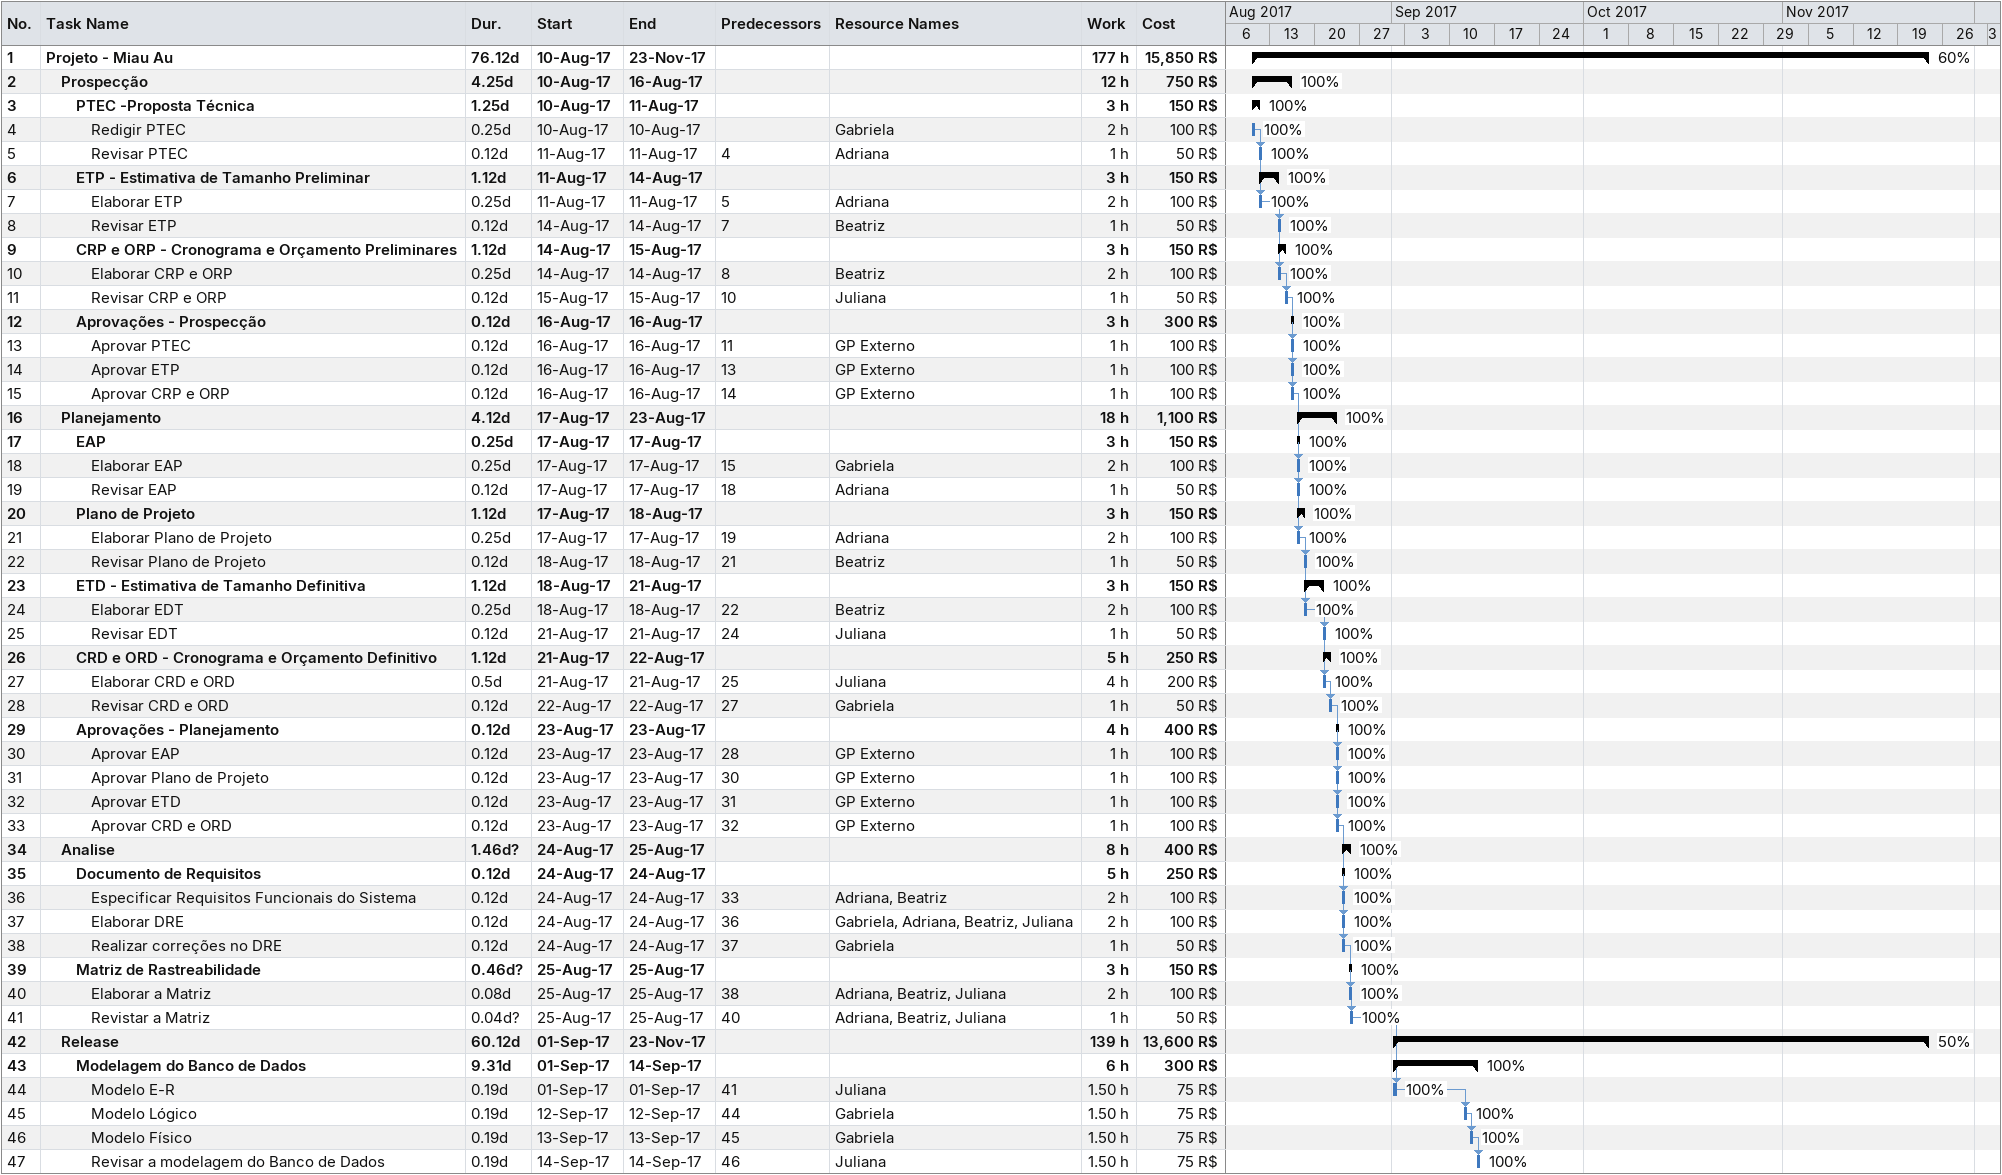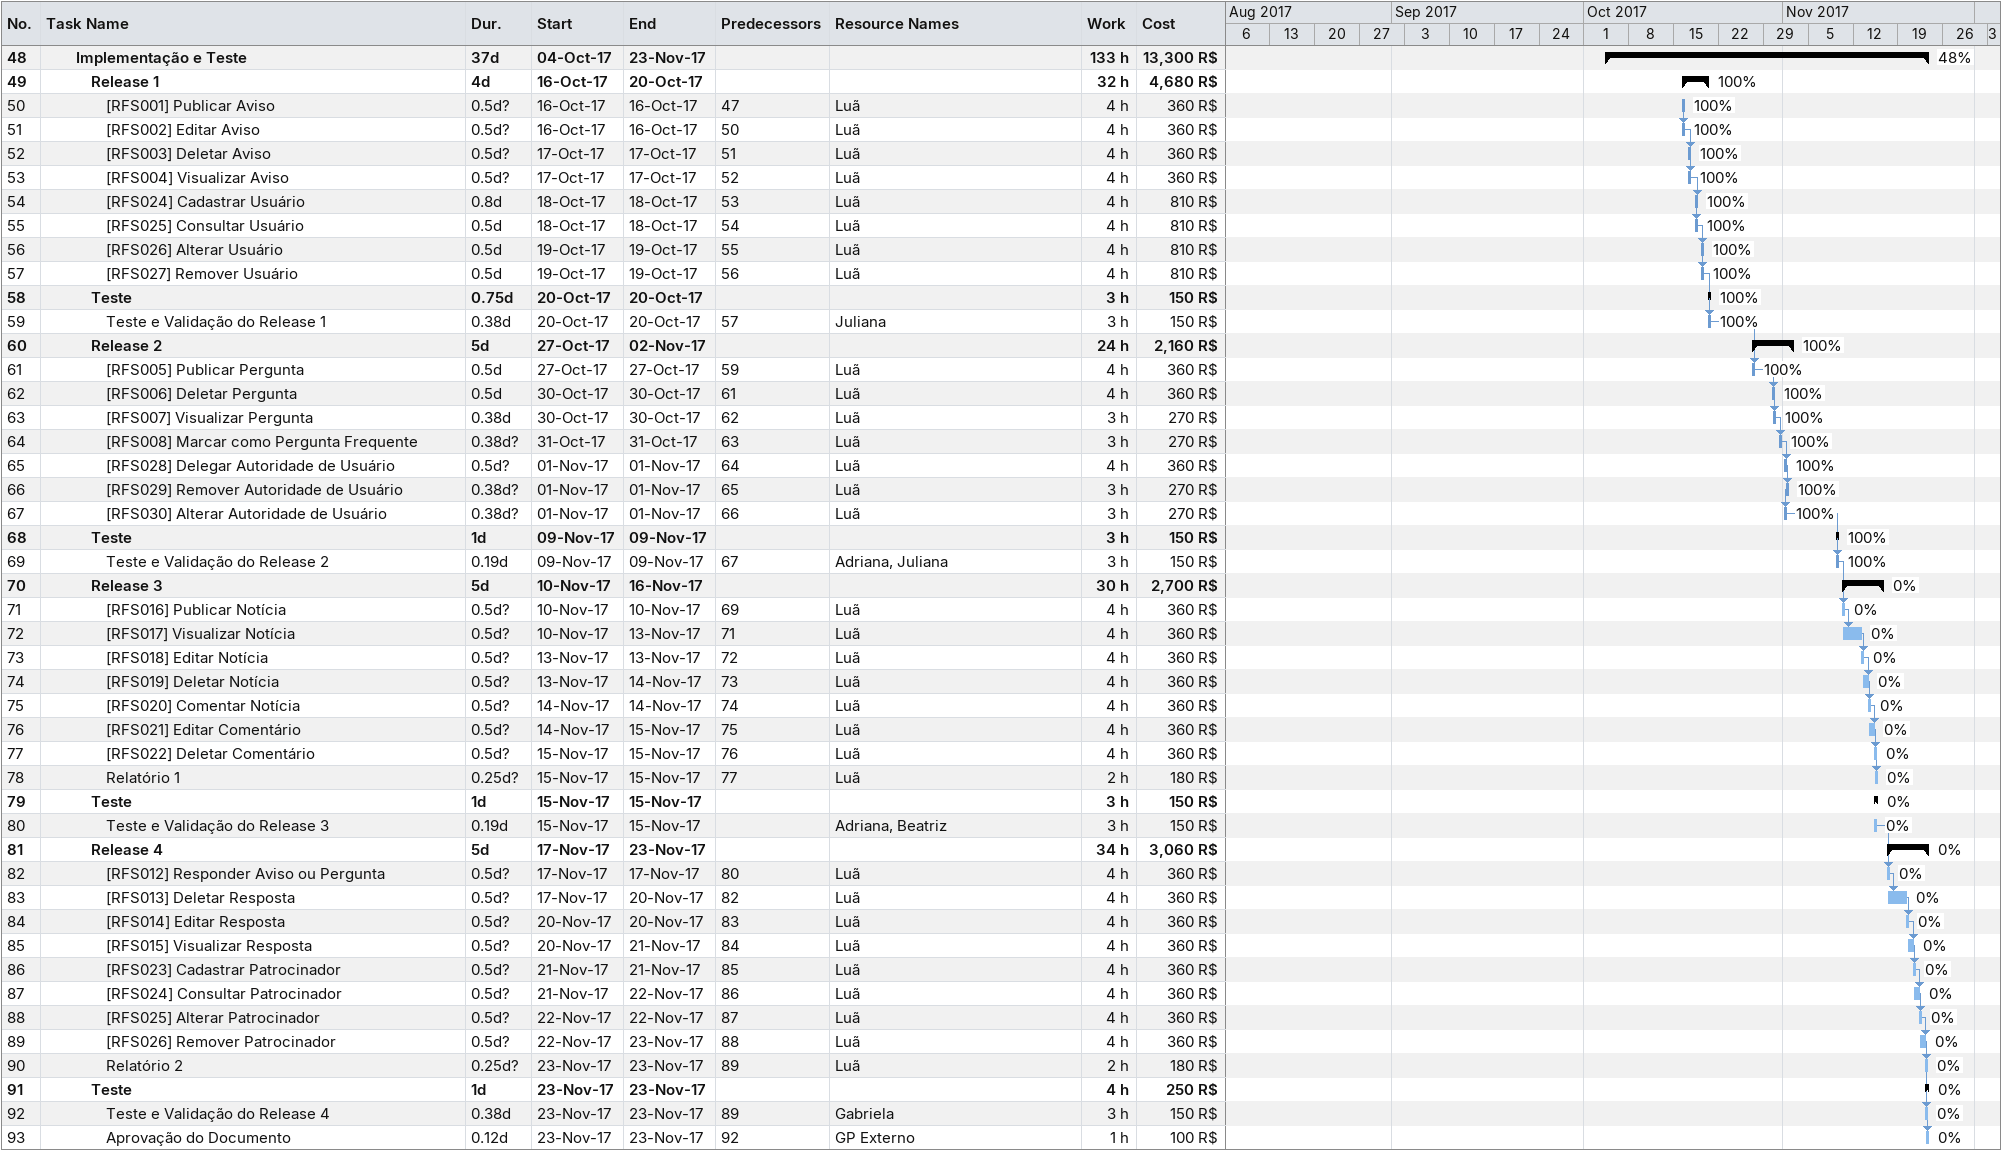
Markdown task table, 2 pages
| ID | Level | Task | Duration | Start | Finish | Predecessors | Resources | % complete | Work (h) | Cost (R$) |
|---|---|---|---|---|---|---|---|---|---|---|
| 1 | 1 | **Projeto - Miau Au** | 76.12d | 2017-08-10 | 2017-11-23 |  |  | 60 | 177 | 15850 |
| 2 | 2 | **Prospecção** | 4.25d | 2017-08-10 | 2017-08-16 |  |  | 100 | 12 | 750 |
| 3 | 3 | **PTEC -Proposta Técnica** | 1.25d | 2017-08-10 | 2017-08-11 |  |  | 100 | 3 | 150 |
| 4 | 4 | Redigir PTEC | 0.25d | 2017-08-10 | 2017-08-10 |  | Gabriela | 100 | 2 | 100 |
| 5 | 4 | Revisar PTEC | 0.12d | 2017-08-11 | 2017-08-11 | 4 | Adriana | 100 | 1 | 50 |
| 6 | 3 | **ETP - Estimativa de Tamanho Preliminar** | 1.12d | 2017-08-11 | 2017-08-14 |  |  | 100 | 3 | 150 |
| 7 | 4 | Elaborar ETP | 0.25d | 2017-08-11 | 2017-08-11 | 5 | Adriana | 100 | 2 | 100 |
| 8 | 4 | Revisar ETP | 0.12d | 2017-08-14 | 2017-08-14 | 7 | Beatriz | 100 | 1 | 50 |
| 9 | 3 | **CRP e ORP - Cronograma e Orçamento Preliminares** | 1.12d | 2017-08-14 | 2017-08-15 |  |  | 100 | 3 | 150 |
| 10 | 4 | Elaborar CRP e ORP | 0.25d | 2017-08-14 | 2017-08-14 | 8 | Beatriz | 100 | 2 | 100 |
| 11 | 4 | Revisar CRP e ORP | 0.12d | 2017-08-15 | 2017-08-15 | 10 | Juliana | 100 | 1 | 50 |
| 12 | 3 | **Aprovações - Prospecção** | 0.12d | 2017-08-16 | 2017-08-16 |  |  | 100 | 3 | 300 |
| 13 | 4 | Aprovar PTEC | 0.12d | 2017-08-16 | 2017-08-16 | 11 | GP Externo | 100 | 1 | 100 |
| 14 | 4 | Aprovar ETP | 0.12d | 2017-08-16 | 2017-08-16 | 13 | GP Externo | 100 | 1 | 100 |
| 15 | 4 | Aprovar CRP e ORP | 0.12d | 2017-08-16 | 2017-08-16 | 14 | GP Externo | 100 | 1 | 100 |
| 16 | 2 | **Planejamento** | 4.12d | 2017-08-17 | 2017-08-23 |  |  | 100 | 18 | 1100 |
| 17 | 3 | **EAP** | 0.25d | 2017-08-17 | 2017-08-17 |  |  | 100 | 3 | 150 |
| 18 | 4 | Elaborar EAP | 0.25d | 2017-08-17 | 2017-08-17 | 15 | Gabriela | 100 | 2 | 100 |
| 19 | 4 | Revisar EAP | 0.12d | 2017-08-17 | 2017-08-17 | 18 | Adriana | 100 | 1 | 50 |
| 20 | 3 | **Plano de Projeto** | 1.12d | 2017-08-17 | 2017-08-18 |  |  | 100 | 3 | 150 |
| 21 | 4 | Elaborar Plano de Projeto | 0.25d | 2017-08-17 | 2017-08-17 | 19 | Adriana | 100 | 2 | 100 |
| 22 | 4 | Revisar Plano de Projeto | 0.12d | 2017-08-18 | 2017-08-18 | 21 | Beatriz | 100 | 1 | 50 |
| 23 | 3 | **ETD - Estimativa de Tamanho Definitiva** | 1.12d | 2017-08-18 | 2017-08-21 |  |  | 100 | 3 | 150 |
| 24 | 4 | Elaborar EDT | 0.25d | 2017-08-18 | 2017-08-18 | 22 | Beatriz | 100 | 2 | 100 |
| 25 | 4 | Revisar EDT | 0.12d | 2017-08-21 | 2017-08-21 | 24 | Juliana | 100 | 1 | 50 |
| 26 | 3 | **CRD e ORD - Cronograma e Orçamento Definitivo** | 1.12d | 2017-08-21 | 2017-08-22 |  |  | 100 | 5 | 250 |
| 27 | 4 | Elaborar CRD e ORD | 0.5d | 2017-08-21 | 2017-08-21 | 25 | Juliana | 100 | 4 | 200 |
| 28 | 4 | Revisar CRD e ORD | 0.12d | 2017-08-22 | 2017-08-22 | 27 | Gabriela | 100 | 1 | 50 |
| 29 | 3 | **Aprovações - Planejamento** | 0.12d | 2017-08-23 | 2017-08-23 |  |  | 100 | 4 | 400 |
| 30 | 4 | Aprovar EAP | 0.12d | 2017-08-23 | 2017-08-23 | 28 | GP Externo | 100 | 1 | 100 |
| 31 | 4 | Aprovar Plano de Projeto | 0.12d | 2017-08-23 | 2017-08-23 | 30 | GP Externo | 100 | 1 | 100 |
| 32 | 4 | Aprovar ETD | 0.12d | 2017-08-23 | 2017-08-23 | 31 | GP Externo | 100 | 1 | 100 |
| 33 | 4 | Aprovar CRD e ORD | 0.12d | 2017-08-23 | 2017-08-23 | 32 | GP Externo | 100 | 1 | 100 |
| 34 | 2 | **Analise** | 1.46d? | 2017-08-24 | 2017-08-25 |  |  | 100 | 8 | 400 |
| 35 | 3 | **Documento de Requisitos** | 0.12d | 2017-08-24 | 2017-08-24 |  |  | 100 | 5 | 250 |
| 36 | 4 | Especificar Requisitos Funcionais do Sistema | 0.12d | 2017-08-24 | 2017-08-24 | 33 | Adriana, Beatriz | 100 | 2 | 100 |
| 37 | 4 | Elaborar DRE | 0.12d | 2017-08-24 | 2017-08-24 | 36 | Gabriela, Adriana, Beatriz, Juliana | 100 | 2 | 100 |
| 38 | 4 | Realizar correções no DRE | 0.12d | 2017-08-24 | 2017-08-24 | 37 | Gabriela | 100 | 1 | 50 |
| 39 | 3 | **Matriz de Rastreabilidade** | 0.46d? | 2017-08-25 | 2017-08-25 |  |  | 100 | 3 | 150 |
| 40 | 4 | Elaborar a Matriz | 0.08d | 2017-08-25 | 2017-08-25 | 38 | Adriana, Beatriz, Juliana | 100 | 2 | 100 |
| 41 | 4 | Revistar a Matriz | 0.04d? | 2017-08-25 | 2017-08-25 | 40 | Adriana, Beatriz, Juliana | 100 | 1 | 50 |
| 42 | 2 | **Release** | 60.12d | 2017-09-01 | 2017-11-23 |  |  | 50 | 139 | 13600 |
| 43 | 3 | **Modelagem do Banco de Dados** | 9.31d | 2017-09-01 | 2017-09-14 |  |  | 100 | 6 | 300 |
| 44 | 4 | Modelo E-R | 0.19d | 2017-09-01 | 2017-09-01 | 41 | Juliana | 100 | 1.50 | 75 |
| 45 | 4 | Modelo Lógico | 0.19d | 2017-09-12 | 2017-09-12 | 44 | Gabriela | 100 | 1.50 | 75 |
| 46 | 4 | Modelo Físico | 0.19d | 2017-09-13 | 2017-09-13 | 45 | Gabriela | 100 | 1.50 | 75 |
| 47 | 4 | Revisar a modelagem do Banco de Dados | 0.19d | 2017-09-14 | 2017-09-14 | 46 | Juliana | 100 | 1.50 | 75 |
| 48 | 3 | **Implementação e Teste** | 37d | 2017-10-04 | 2017-11-23 |  |  | 48 | 133 | 13300 |
| 49 | 4 | **Release 1** | 4d | 2017-10-16 | 2017-10-20 |  |  | 100 | 32 | 4680 |
| 50 | 5 | [RFS001] Publicar Aviso | 0.5d? | 2017-10-16 | 2017-10-16 | 47 | Luã | 100 | 4 | 360 |
| 51 | 5 | [RFS002] Editar Aviso | 0.5d? | 2017-10-16 | 2017-10-16 | 50 | Luã | 100 | 4 | 360 |
| 52 | 5 | [RFS003] Deletar Aviso | 0.5d? | 2017-10-17 | 2017-10-17 | 51 | Luã | 100 | 4 | 360 |
| 53 | 5 | [RFS004] Visualizar Aviso | 0.5d? | 2017-10-17 | 2017-10-17 | 52 | Luã | 100 | 4 | 360 |
| 54 | 5 | [RFS024] Cadastrar Usuário | 0.8d | 2017-10-18 | 2017-10-18 | 53 | Luã | 100 | 4 | 810 |
| 55 | 5 | [RFS025] Consultar Usuário | 0.5d | 2017-10-18 | 2017-10-18 | 54 | Luã | 100 | 4 | 810 |
| 56 | 5 | [RFS026] Alterar Usuário | 0.5d | 2017-10-19 | 2017-10-19 | 55 | Luã | 100 | 4 | 810 |
| 57 | 5 | [RFS027] Remover Usuário | 0.5d | 2017-10-19 | 2017-10-19 | 56 | Luã | 100 | 4 | 810 |
| 58 | 4 | **Teste** | 0.75d | 2017-10-20 | 2017-10-20 |  |  | 100 | 3 | 150 |
| 59 | 5 | Teste e Validação do Release 1 | 0.38d | 2017-10-20 | 2017-10-20 | 57 | Juliana | 100 | 3 | 150 |
| 60 | 4 | **Release 2** | 5d | 2017-10-27 | 2017-11-02 |  |  | 100 | 24 | 2160 |
| 61 | 5 | [RFS005] Publicar Pergunta | 0.5d | 2017-10-27 | 2017-10-27 | 59 | Luã | 100 | 4 | 360 |
| 62 | 5 | [RFS006] Deletar Pergunta | 0.5d | 2017-10-30 | 2017-10-30 | 61 | Luã | 100 | 4 | 360 |
| 63 | 5 | [RFS007] Visualizar Pergunta | 0.38d | 2017-10-30 | 2017-10-30 | 62 | Luã | 100 | 3 | 270 |
| 64 | 5 | [RFS008] Marcar como Pergunta Frequente | 0.38d? | 2017-10-31 | 2017-10-31 | 63 | Luã | 100 | 3 | 270 |
| 65 | 5 | [RFS028] Delegar Autoridade de Usuário | 0.5d? | 2017-11-01 | 2017-11-01 | 64 | Luã | 100 | 4 | 360 |
| 66 | 5 | [RFS029] Remover Autoridade de Usuário | 0.38d? | 2017-11-01 | 2017-11-01 | 65 | Luã | 100 | 3 | 270 |
| 67 | 5 | [RFS030] Alterar Autoridade de Usuário | 0.38d? | 2017-11-01 | 2017-11-01 | 66 | Luã | 100 | 3 | 270 |
| 68 | 4 | **Teste** | 1d | 2017-11-09 | 2017-11-09 |  |  | 100 | 3 | 150 |
| 69 | 5 | Teste e Validação do Release 2 | 0.19d | 2017-11-09 | 2017-11-09 | 67 | Adriana, Juliana | 100 | 3 | 150 |
| 70 | 4 | **Release 3** | 5d | 2017-11-10 | 2017-11-16 |  |  | 0 | 30 | 2700 |
| 71 | 5 | [RFS016] Publicar Notícia | 0.5d? | 2017-11-10 | 2017-11-10 | 69 | Luã | 0 | 4 | 360 |
| 72 | 5 | [RFS017] Visualizar Notícia | 0.5d? | 2017-11-10 | 2017-11-13 | 71 | Luã | 0 | 4 | 360 |
| 73 | 5 | [RFS018] Editar Notícia | 0.5d? | 2017-11-13 | 2017-11-13 | 72 | Luã | 0 | 4 | 360 |
| 74 | 5 | [RFS019] Deletar Notícia | 0.5d? | 2017-11-13 | 2017-11-14 | 73 | Luã | 0 | 4 | 360 |
| 75 | 5 | [RFS020] Comentar Notícia | 0.5d? | 2017-11-14 | 2017-11-14 | 74 | Luã | 0 | 4 | 360 |
| 76 | 5 | [RFS021] Editar Comentário | 0.5d? | 2017-11-14 | 2017-11-15 | 75 | Luã | 0 | 4 | 360 |
| 77 | 5 | [RFS022] Deletar Comentário | 0.5d? | 2017-11-15 | 2017-11-15 | 76 | Luã | 0 | 4 | 360 |
| 78 | 5 | Relatório 1 | 0.25d? | 2017-11-15 | 2017-11-15 | 77 | Luã | 0 | 2 | 180 |
| 79 | 4 | **Teste** | 1d | 2017-11-15 | 2017-11-15 |  |  | 0 | 3 | 150 |
| 80 | 5 | Teste e Validação do Release 3 | 0.19d | 2017-11-15 | 2017-11-15 |  | Adriana, Beatriz | 0 | 3 | 150 |
| 81 | 4 | **Release 4** | 5d | 2017-11-17 | 2017-11-23 |  |  | 0 | 34 | 3060 |
| 82 | 5 | [RFS012] Responder Aviso ou Pergunta | 0.5d? | 2017-11-17 | 2017-11-17 | 80 | Luã | 0 | 4 | 360 |
| 83 | 5 | [RFS013] Deletar Resposta | 0.5d? | 2017-11-17 | 2017-11-20 | 82 | Luã | 0 | 4 | 360 |
| 84 | 5 | [RFS014] Editar Resposta | 0.5d? | 2017-11-20 | 2017-11-20 | 83 | Luã | 0 | 4 | 360 |
| 85 | 5 | [RFS015] Visualizar Resposta | 0.5d? | 2017-11-20 | 2017-11-21 | 84 | Luã | 0 | 4 | 360 |
| 86 | 5 | [RFS023] Cadastrar Patrocinador | 0.5d? | 2017-11-21 | 2017-11-21 | 85 | Luã | 0 | 4 | 360 |
| 87 | 5 | [RFS024] Consultar Patrocinador | 0.5d? | 2017-11-21 | 2017-11-22 | 86 | Luã | 0 | 4 | 360 |
| 88 | 5 | [RFS025] Alterar Patrocinador | 0.5d? | 2017-11-22 | 2017-11-22 | 87 | Luã | 0 | 4 | 360 |
| 89 | 5 | [RFS026] Remover Patrocinador | 0.5d? | 2017-11-22 | 2017-11-23 | 88 | Luã | 0 | 4 | 360 |
| 90 | 5 | Relatório 2 | 0.25d? | 2017-11-23 | 2017-11-23 | 89 | Luã | 0 | 2 | 180 |
| 91 | 4 | **Teste** | 1d | 2017-11-23 | 2017-11-23 |  |  | 0 | 4 | 250 |
| 92 | 5 | Teste e Validação do Release 4 | 0.38d | 2017-11-23 | 2017-11-23 | 89 | Gabriela | 0 | 3 | 150 |
| 93 | 5 | Aprovação do Documento | 0.12d | 2017-11-23 | 2017-11-23 | 92 | GP Externo | 0 | 1 | 100 |
